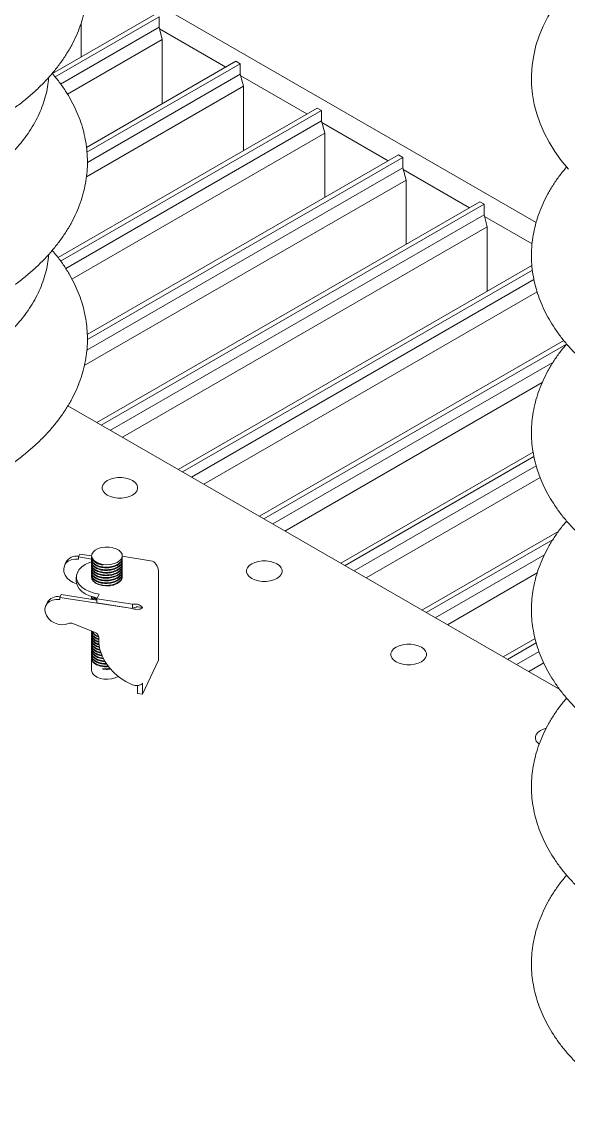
# Model space of a CAD drawing. Header units: millimetres. Extents: x 30710 to 48779, y -19256 to -8564.
# Drawn here: x 39589.9 to 39804, y -14835.3 to -14410.1 of the extents above; entities that cross this region are included whole.
import ezdxf

# ---------------------------------------------------------------- set-up
doc = ezdxf.new("R2010")
doc.units = ezdxf.units.MM
doc.header["$LTSCALE"] = 10
doc.layers.add('粗实线', color=4, linetype='Continuous', lineweight=18)

msp = doc.modelspace()

# ---------------------------------------------------------------- linework, layer by layer
at = {"layer": '粗实线'}
for p, q in [((39791.374, -14488.875), (39614.787, -14386.933)), ((39642.011, -14407.268), (39601.898, -14430.425)), ((39643.708, -14408.248), (39603.002, -14431.747)), ((39643.708, -14412.33), (39643.708, -14408.248)), ((39643.708, -14412.33), (39605.155, -14434.586)), ((39613.161, -14423.923), (39613.161, -14410.71)), ((39644.981, -14417.103), (39643.708, -14412.33)), ((39643.877, -14412.964), (39669.83, -14427.947)), ((39644.981, -14417.103), (39607.808, -14438.563)), ((39644.981, -14442.292), (39644.981, -14417.103)), ((39673.831, -14425.637), (39615.272, -14459.443)), ((39675.528, -14426.617), (39615.468, -14461.289)), ((39675.528, -14426.617), (39673.831, -14425.637)), ((39675.528, -14430.699), (39675.528, -14426.617)), ((39675.528, -14430.699), (39615.625, -14465.281)), ((39676.801, -14435.472), (39675.528, -14430.699)), ((39675.697, -14431.334), (39701.65, -14446.316)), ((39676.801, -14435.472), (39615.231, -14471.016)), ((39676.801, -14460.661), (39676.801, -14435.472)), ((39705.651, -14444.006), (39604.142, -14502.606)), ((39707.348, -14444.986), (39605.149, -14503.984)), ((39707.348, -14444.986), (39705.651, -14444.006)), ((39707.348, -14449.069), (39707.348, -14444.986)), ((39707.348, -14449.069), (39607.143, -14506.916)), ((39708.621, -14453.842), (39707.348, -14449.069)), ((39707.517, -14449.703), (39733.47, -14464.685)), ((39708.621, -14453.842), (39609.551, -14511.033)), ((39708.621, -14479.03), (39708.621, -14453.842)), ((39737.471, -14462.375), (39615.578, -14532.742)), ((39739.168, -14463.355), (39615.624, -14534.675)), ((39739.168, -14463.355), (39737.471, -14462.375)), ((39739.168, -14467.438), (39739.168, -14463.355)), ((39739.168, -14467.438), (39615.429, -14538.871)), ((39740.44, -14472.211), (39739.168, -14467.438)), ((39739.337, -14468.072), (39765.29, -14483.054)), ((39740.44, -14472.211), (39614.423, -14544.959)), ((39740.44, -14497.399), (39740.44, -14472.211)), ((39769.29, -14480.745), (39619.392, -14567.279)), ((39770.987, -14481.724), (39769.29, -14480.745)), ((39770.987, -14481.724), (39621.089, -14568.259)), ((39770.987, -14485.807), (39770.987, -14481.724)), ((39770.987, -14485.807), (39624.625, -14570.3)), ((39772.26, -14490.58), (39770.987, -14485.807)), ((39771.157, -14486.441), (39789.818, -14497.214)), ((39772.26, -14490.58), (39629.395, -14573.054)), ((39772.26, -14515.769), (39772.26, -14490.58)), ((39789.772, -14505.659), (39651.212, -14585.648)), ((39789.95, -14507.516), (39652.909, -14586.628)), ((39790.563, -14511.245), (39656.445, -14588.669)), ((39791.789, -14516.045), (39661.215, -14591.423)), ((39802.287, -14535.173), (39683.032, -14604.018)), ((39803.264, -14536.568), (39684.729, -14604.997)), ((39798.007, -14543.686), (39688.265, -14607.039)), ((39793.775, -14551.637), (39693.035, -14609.792)), ((39800.688, -14671.939), (39607.984, -14560.694)), ((39790.244, -14578.864), (39714.851, -14622.387)), ((39790.561, -14580.64), (39716.548, -14623.366)), ((39791.438, -14584.216), (39720.085, -14625.408)), ((39792.967, -14588.841), (39724.855, -14628.162)), ((39800.25, -14609.826), (39746.671, -14640.756)), ((39798.018, -14613.073), (39748.368, -14641.736)), ((39612.126, -14619.966), (39612.643, -14618.851)), ((39612.126, -14619.966), (39612.126, -14620.864)), ((39617.393, -14620.781), (39612.126, -14619.966)), ((39617.293, -14619.57), (39612.643, -14618.851)), ((39617.293, -14619.529), (39617.293, -14619.741)), ((39617.293, -14619.994), (39617.293, -14620.762)), ((39617.293, -14621.014), (39617.293, -14621.783)), ((39629.293, -14620.252), (39629.293, -14619.529)), ((39641.162, -14621.548), (39629.293, -14619.712)), ((39629.293, -14621.272), (39629.293, -14620.504)), ((39794.68, -14619.083), (39751.904, -14643.777)), ((39607.201, -14622.122), (39606.683, -14623.237)), ((39617.293, -14622.035), (39617.293, -14622.804)), ((39617.293, -14623.056), (39617.293, -14623.824)), ((39617.293, -14624.076), (39617.293, -14624.845)), ((39617.293, -14625.097), (39617.293, -14625.866)), ((39621.74, -14622.875), (39621.74, -14623.127)), ((39629.293, -14622.293), (39629.293, -14621.525)), ((39629.293, -14623.314), (39629.293, -14622.545)), ((39629.293, -14624.335), (39629.293, -14623.566)), ((39629.293, -14625.355), (39629.293, -14624.587)), ((39611.293, -14627.868), (39611.293, -14629.501)), ((39617.293, -14626.118), (39617.293, -14626.886)), ((39617.293, -14627.138), (39617.293, -14627.868)), ((39629.293, -14626.376), (39629.293, -14625.607)), ((39629.293, -14627.397), (39629.293, -14626.628)), ((39629.293, -14627.868), (39629.293, -14627.649)), ((39643.425, -14626.423), (39643.513, -14625.794)), ((39643.534, -14655.596), (39643.534, -14625.795)), ((39791.845, -14626.227), (39756.675, -14646.531)), ((39599.85, -14637.959), (39599.333, -14639.074)), ((39605.293, -14634.687), (39604.775, -14635.802)), ((39604.775, -14635.802), (39604.775, -14636.701)), ((39633.294, -14640.214), (39604.775, -14635.802)), ((39619.359, -14636.863), (39605.293, -14634.687)), ((39617.293, -14635.5), (39617.293, -14636.072)), ((39617.293, -14636.324), (39617.293, -14636.543)), ((39617.368, -14636.555), (39617.395, -14636.328)), ((39619.277, -14636.406), (39618.257, -14635.777)), ((39619.359, -14636.344), (39620.187, -14634.559)), ((39619.359, -14636.344), (39619.359, -14637.977)), ((39633.294, -14638.499), (39619.359, -14636.344)), ((39633.294, -14640.132), (39619.359, -14637.977)), ((39633.294, -14638.499), (39633.294, -14640.132)), ((39634.993, -14639.563), (39635.55, -14639.548)), ((39637.213, -14639.806), (39635.55, -14639.548)), ((39609.933, -14646.066), (39618.696, -14649.571)), ((39617.293, -14649.01), (39617.293, -14649.341)), ((39617.293, -14649.593), (39617.293, -14650.362)), ((39617.293, -14650.614), (39617.293, -14651.382)), ((39619.205, -14649.882), (39618.471, -14649.43)), ((39617.293, -14651.634), (39617.293, -14652.403)), ((39617.293, -14652.655), (39617.293, -14653.424)), ((39617.293, -14653.676), (39617.293, -14654.444)), ((39617.293, -14654.697), (39617.293, -14655.465)), ((39790.989, -14651.91), (39778.491, -14659.125)), ((39791.435, -14653.612), (39780.188, -14660.105)), ((39617.293, -14655.717), (39617.293, -14656.486)), ((39617.293, -14656.738), (39617.293, -14657.506)), ((39617.293, -14657.759), (39617.293, -14658.527)), ((39617.293, -14658.779), (39617.293, -14659.548)), ((39643.506, -14655.509), (39643.425, -14656.071)), ((39643.425, -14660.381), (39643.425, -14656.071)), ((39792.551, -14657.05), (39783.724, -14662.146)), ((39617.293, -14659.8), (39617.293, -14664.439)), ((39643.425, -14660.381), (39637.213, -14673.764)), ((39794.381, -14661.502), (39788.494, -14664.9)), ((39621.74, -14663.954), (39621.74, -14663.702)), ((39621.79, -14663.757), (39621.74, -14663.954)), ((39621.79, -14663.685), (39621.79, -14663.757)), ((39635.282, -14673.465), (39635.282, -14670.327)), ((39637.213, -14673.764), (39637.213, -14669.453)), ((39637.213, -14673.764), (39635.282, -14673.465))]:
    msp.add_line(p, q, dxfattribs=at)
for points in [[(39806.558, -14394.098), (39803.472, -14397.496), (39800.677, -14400.994), (39798.183, -14404.579), (39795.999, -14408.239), (39794.13, -14411.961), (39792.58, -14415.733), (39791.351, -14419.54), (39790.445, -14423.372), (39789.859, -14427.217), (39789.593, -14431.066), (39789.644, -14434.909), (39790.01, -14438.739), (39790.689, -14442.546), (39791.679, -14446.324), (39792.98, -14450.064), (39794.589, -14453.761), (39796.506, -14457.406), (39798.727, -14460.989), (39801.249, -14464.502), (39804.067, -14467.934)], [(39633.314, -14590.011), (39634.291, -14590.719), (39634.971, -14591.534), (39635.32, -14592.416), (39635.32, -14593.321), (39634.971, -14594.203), (39634.291, -14595.019), (39633.314, -14595.726), (39632.088, -14596.29), (39630.676, -14596.683), (39629.148, -14596.884), (39627.58, -14596.884), (39626.052, -14596.683), (39624.64, -14596.29), (39623.414, -14595.726), (39622.437, -14595.019), (39621.757, -14594.203), (39621.408, -14593.321), (39621.408, -14592.416), (39621.757, -14591.534), (39622.437, -14590.719), (39623.414, -14590.011), (39624.64, -14589.447), (39626.052, -14589.055), (39627.58, -14588.853), (39629.148, -14588.853), (39630.676, -14589.055), (39632.088, -14589.447), (39633.314, -14590.011)], [(39621.74, -14622.875), (39623.23, -14622.992), (39624.724, -14622.893), (39626.128, -14622.581), (39627.354, -14622.079), (39628.325, -14621.415), (39628.98, -14620.634), (39629.277, -14619.783), (39629.198, -14618.916), (39628.748, -14618.087), (39627.956, -14617.349), (39626.87, -14616.748), (39625.56, -14616.322), (39624.107, -14616.097), (39622.603, -14616.088), (39621.143, -14616.295), (39619.817, -14616.706), (39618.71, -14617.293), (39617.891, -14618.021), (39617.411, -14618.844), (39617.301, -14619.71), (39617.568, -14620.565), (39618.194, -14621.354), (39619.14, -14622.029), (39620.348, -14622.547), (39621.74, -14622.875)], [(39612.126, -14620.864), (39610.68, -14620.796), (39609.325, -14621.041), (39608.148, -14621.585), (39607.222, -14622.394), (39606.606, -14623.415), (39606.34, -14624.585), (39606.439, -14625.83), (39606.898, -14627.07), (39607.688, -14628.228), (39608.758, -14629.23), (39610.042, -14630.013), (39611.423, -14630.518)], [(39620.187, -14634.559), (39618.222, -14634.146), (39616.41, -14633.542), (39614.808, -14632.766), (39613.463, -14631.841), (39612.417, -14630.795), (39611.702, -14629.661), (39611.339, -14628.472), (39611.339, -14627.264), (39611.702, -14626.075), (39612.417, -14624.94), (39613.463, -14623.894), (39614.808, -14622.969), (39616.41, -14622.193), (39617.385, -14621.838)], [(39689.882, -14622.668), (39690.86, -14623.375), (39691.54, -14624.19), (39691.889, -14625.073), (39691.889, -14625.978), (39691.54, -14626.86), (39690.86, -14627.675), (39689.882, -14628.383), (39688.657, -14628.947), (39687.245, -14629.339), (39685.716, -14629.541), (39684.149, -14629.541), (39682.621, -14629.339), (39681.208, -14628.947), (39679.983, -14628.383), (39679.006, -14627.675), (39678.325, -14626.86), (39677.977, -14625.978), (39677.977, -14625.073), (39678.325, -14624.19), (39679.006, -14623.375), (39679.983, -14622.668), (39681.208, -14622.104), (39682.621, -14621.711), (39684.149, -14621.51), (39685.716, -14621.51), (39687.245, -14621.711), (39688.657, -14622.104), (39689.882, -14622.668)], [(39619.486, -14636.07), (39618.222, -14635.779), (39616.41, -14635.175), (39614.808, -14634.399), (39613.463, -14633.474), (39612.417, -14632.429), (39611.702, -14631.294), (39611.339, -14630.105), (39611.293, -14629.501)], [(39617.293, -14627.868), (39617.466, -14628.694), (39618.005, -14629.505), (39618.876, -14630.212), (39620.025, -14630.773), (39621.379, -14631.151), (39622.854, -14631.322), (39624.356, -14631.277), (39624.608, -14631.247)], [(39629.176, -14628.549), (39629.238, -14628.338), (39629.293, -14627.868)], [(39604.775, -14636.701), (39603.329, -14636.632), (39601.975, -14636.877), (39600.797, -14637.422), (39599.871, -14638.23), (39599.256, -14639.252), (39598.989, -14640.422), (39599.089, -14641.666), (39599.548, -14642.907), (39600.337, -14644.065), (39601.408, -14645.066), (39602.691, -14645.849), (39604.106, -14646.363), (39605.564, -14646.575), (39606.971, -14646.473), (39608.24, -14646.063)], [(39620.085, -14651.463), (39620.104, -14653.855), (39620.535, -14656.283), (39621.369, -14658.695), (39622.588, -14661.039), (39624.166, -14663.265), (39626.069, -14665.326), (39628.257, -14667.177), (39630.683, -14668.779), (39633.294, -14670.097)], [(39746.451, -14655.324), (39747.428, -14656.032), (39748.108, -14656.847), (39748.457, -14657.729), (39748.457, -14658.634), (39748.108, -14659.516), (39747.428, -14660.331), (39746.451, -14661.039), (39745.225, -14661.603), (39743.813, -14661.996), (39742.285, -14662.197), (39740.717, -14662.197), (39739.189, -14661.996), (39737.777, -14661.603), (39736.551, -14661.039), (39735.574, -14660.331), (39734.894, -14659.516), (39734.545, -14658.634), (39734.545, -14657.729), (39734.894, -14656.847), (39735.574, -14656.032), (39736.551, -14655.324), (39737.777, -14654.76), (39739.189, -14654.367), (39740.717, -14654.166), (39742.285, -14654.166), (39743.813, -14654.367), (39745.225, -14654.76), (39746.451, -14655.324)], [(39617.293, -14664.439), (39617.333, -14664.837), (39617.692, -14665.68), (39618.402, -14666.445), (39619.42, -14667.084), (39620.682, -14667.557), (39622.107, -14667.834), (39623.607, -14667.898), (39625.087, -14667.744), (39626.455, -14667.382), (39627.624, -14666.836), (39627.729, -14666.771)], [(39792.544, -14693.319), (39792.143, -14692.988), (39791.462, -14692.172), (39791.114, -14691.29), (39791.114, -14690.385), (39791.462, -14689.503), (39792.143, -14688.688), (39793.12, -14687.98), (39794.345, -14687.416), (39795.278, -14687.132)]]:
    msp.add_lwpolyline(points, dxfattribs=at)
for centre, radius, start, end in [((39611.423, -14624.449), 4.821, 80.1327, 151.1404), ((39604.073, -14640.285), 4.821, 80.1327, 151.1404), ((39609.084, -14648.033), 2.143, 66.63934, 113.18166), ((39618.061, -14651.493), 2.024, 0.85276, 71.72415)]:
    msp.add_arc(centre, radius, start, end, dxfattribs=at)
for points, knots in [([(39577.432, -14450.194), (39578.233, -14449.723), (39580.548, -14448.365), (39584.206, -14446.007), (39588.319, -14443.08), (39592.183, -14440.018), (39595.788, -14436.831), (39599.12, -14433.527), (39602.171, -14430.115), (39604.928, -14426.606), (39607.382, -14423.011), (39609.527, -14419.342), (39611.357, -14415.611), (39612.867, -14411.833), (39614.055, -14408.018), (39614.921, -14404.181), (39615.466, -14400.33), (39615.692, -14396.477), (39615.6, -14392.63), (39615.193, -14388.798), (39614.472, -14384.989), (39613.439, -14381.212), (39612.097, -14377.473), (39610.446, -14373.78), (39608.49, -14370.14), (39606.219, -14366.567), (39604.017, -14363.504), (39602.461, -14361.678), (39601.865, -14360.98)], [0, 0, 0, 0, 2.3404806, 6.7620967, 11.185764, 15.6078559, 20.0256525, 24.4357274, 28.8339925, 33.215869, 37.5766143, 41.9118049, 46.217926, 50.4929685, 54.7369109, 58.9519757, 63.1426025, 67.3151489, 71.4773734, 75.6369502, 79.8004788, 83.9761581, 88.1710888, 92.390744, 96.6386159, 100.9160818, 105.2225114, 107.889871, 107.889871, 107.889871, 107.889871]), ([(39567.343, -14475.996), (39568.088, -14475.558), (39570.242, -14474.293), (39573.634, -14472.092), (39577.432, -14469.355), (39580.978, -14466.489), (39584.262, -14463.506), (39587.272, -14460.412), (39589.998, -14457.218), (39592.43, -14453.934), (39594.558, -14450.572), (39596.376, -14447.144), (39597.877, -14443.665), (39599.065, -14440.145), (39599.91, -14436.598), (39600.381, -14433.856), (39600.465, -14432.297), (39600.484, -14431.931)], [0, 0, 0, 0, 2.2202207, 6.4222145, 10.6259646, 14.828522, 19.027634, 23.2204114, 27.4033591, 31.5725352, 35.7238732, 39.8536728, 43.9592094, 48.0393464, 52.095003, 56.1293431, 57.3676995, 57.3676995, 57.3676995, 57.3676995]), ([(39577.432, -14519.6), (39578.233, -14519.129), (39580.548, -14517.771), (39584.206, -14515.413), (39588.319, -14512.486), (39592.183, -14509.424), (39595.788, -14506.237), (39599.12, -14502.933), (39602.171, -14499.521), (39604.928, -14496.012), (39607.382, -14492.417), (39609.527, -14488.748), (39611.357, -14485.017), (39612.867, -14481.239), (39614.055, -14477.424), (39614.921, -14473.587), (39615.466, -14469.736), (39615.692, -14465.883), (39615.6, -14462.036), (39615.193, -14458.204), (39614.472, -14454.395), (39613.439, -14450.618), (39612.097, -14446.879), (39610.445, -14443.186), (39608.49, -14439.546), (39606.219, -14435.973), (39604.028, -14432.923), (39602.482, -14431.11), (39601.898, -14430.425)], [0, 0, 0, 0, 2.3404502, 6.7620088, 11.1856184, 15.6076529, 20.0253919, 24.4354095, 28.8336174, 33.2154369, 37.5761254, 41.9112596, 46.2173246, 50.4923115, 54.7361988, 58.9512087, 63.141781, 67.3142731, 71.4764434, 75.6359661, 79.7994405, 83.9750655, 88.1699416, 92.389542, 96.6373585, 100.9147688, 105.2211424, 107.8389972, 107.8389972, 107.8389972, 107.8389972]), ([(39803.348, -14467.058), (39802.438, -14468.165), (39800.582, -14470.425), (39798.142, -14473.963), (39795.952, -14477.622), (39794.083, -14481.346), (39792.531, -14485.119), (39791.301, -14488.929), (39790.394, -14492.764), (39789.807, -14496.614), (39789.54, -14500.467), (39789.591, -14504.316), (39789.958, -14508.15), (39790.638, -14511.962), (39791.63, -14515.744), (39792.932, -14519.488), (39794.544, -14523.188), (39796.462, -14526.835), (39798.685, -14530.419), (39801.208, -14533.933), (39804.027, -14537.365), (39807.135, -14540.705), (39810.523, -14543.943), (39814.182, -14547.07), (39818.101, -14550.076), (39822.267, -14552.953), (39826.668, -14555.695), (39831.292, -14558.293), (39836.125, -14560.743), (39841.154, -14563.038), (39846.365, -14565.174), (39851.745, -14567.147), (39857.28, -14568.953), (39862.955, -14570.588), (39868.758, -14572.049), (39874.673, -14573.333), (39880.686, -14574.439), (39886.781, -14575.362), (39892.945, -14576.103), (39899.162, -14576.659), (39905.417, -14577.03), (39911.695, -14577.214), (39917.98, -14577.211), (39924.256, -14577.021), (39930.51, -14576.645), (39936.725, -14576.084), (39942.886, -14575.338), (39948.978, -14574.408), (39954.987, -14573.298), (39960.897, -14572.009), (39966.695, -14570.543), (39972.365, -14568.903), (39977.895, -14567.093), (39983.271, -14565.115), (39988.479, -14562.974), (39993.502, -14560.671), (39997.909, -14558.442), (40000.572, -14556.939), (40001.696, -14556.304)], [0, 0, 0, 0, 4.9995455, 10.2066727, 15.3839437, 20.5269825, 25.6331227, 30.7020079, 35.735938, 40.7398824, 45.7211612, 50.6888576, 55.6525035, 60.6195435, 65.5998757, 70.6021819, 75.6332731, 80.6976369, 85.7972423, 90.93163, 96.09827, 101.2931155, 106.5112434, 111.7474643, 116.9968142, 122.2548829, 127.5179845, 132.783198, 138.047745, 143.3102366, 148.5697746, 153.8258409, 159.0782071, 164.3268606, 169.5719458, 174.813719, 180.0525148, 185.2887216, 190.5227639, 195.75509, 200.9861636, 206.2164586, 211.4464549, 216.6766343, 221.9073244, 227.1390136, 232.3721903, 237.6073411, 242.8449463, 248.0854754, 253.3293775, 258.5770696, 263.828918, 269.0852132, 274.3461348, 279.6117051, 284.8817274, 288.7296523, 288.7296523, 288.7296523, 288.7296523]), ([(39567.343, -14545.402), (39568.088, -14544.964), (39570.242, -14543.699), (39573.634, -14541.498), (39577.432, -14538.761), (39580.978, -14535.895), (39584.262, -14532.912), (39587.272, -14529.818), (39589.998, -14526.624), (39592.43, -14523.34), (39594.558, -14519.978), (39596.376, -14516.55), (39597.877, -14513.07), (39599.065, -14509.551), (39599.91, -14506.004), (39600.381, -14503.262), (39600.465, -14501.703), (39600.484, -14501.337)], [0, 0, 0, 0, 2.2202207, 6.4222145, 10.6259646, 14.828522, 19.027634, 23.2204114, 27.4033591, 31.5725352, 35.7238732, 39.8536728, 43.9592094, 48.0393464, 52.095003, 56.1293431, 57.3676995, 57.3676995, 57.3676995, 57.3676995]), ([(39577.432, -14589.006), (39578.233, -14588.535), (39580.548, -14587.177), (39584.206, -14584.819), (39588.319, -14581.892), (39592.183, -14578.83), (39595.788, -14575.643), (39599.12, -14572.339), (39602.171, -14568.927), (39604.928, -14565.418), (39607.382, -14561.823), (39609.527, -14558.154), (39611.357, -14554.423), (39612.867, -14550.645), (39614.055, -14546.83), (39614.921, -14542.993), (39615.466, -14539.142), (39615.692, -14535.289), (39615.6, -14531.442), (39615.193, -14527.61), (39614.472, -14523.801), (39613.439, -14520.024), (39612.097, -14516.285), (39610.446, -14512.592), (39608.49, -14508.952), (39606.219, -14505.379), (39604.017, -14502.316), (39602.461, -14500.49), (39601.865, -14499.792)], [0, 0, 0, 0, 2.3404806, 6.7620967, 11.185764, 15.6078559, 20.0256525, 24.4357274, 28.8339925, 33.215869, 37.5766143, 41.9118049, 46.217926, 50.4929685, 54.7369109, 58.9519757, 63.1426025, 67.3151489, 71.4773734, 75.6369502, 79.8004788, 83.9761581, 88.1710888, 92.390744, 96.6386159, 100.9160818, 105.2225114, 107.889871, 107.889871, 107.889871, 107.889871]), ([(39803.348, -14536.464), (39802.438, -14537.571), (39800.582, -14539.831), (39798.142, -14543.369), (39795.952, -14547.028), (39794.083, -14550.752), (39792.531, -14554.525), (39791.301, -14558.335), (39790.394, -14562.17), (39789.807, -14566.02), (39789.54, -14569.873), (39789.591, -14573.722), (39789.958, -14577.556), (39790.638, -14581.368), (39791.63, -14585.15), (39792.932, -14588.894), (39794.544, -14592.594), (39796.462, -14596.241), (39798.685, -14599.825), (39801.208, -14603.339), (39804.027, -14606.77), (39807.135, -14610.111), (39810.523, -14613.349), (39814.182, -14616.476), (39818.101, -14619.482), (39822.267, -14622.359), (39826.668, -14625.101), (39831.292, -14627.699), (39836.125, -14630.149), (39841.154, -14632.444), (39846.365, -14634.58), (39851.745, -14636.553), (39857.28, -14638.359), (39862.955, -14639.994), (39868.758, -14641.455), (39874.673, -14642.739), (39880.686, -14643.845), (39886.781, -14644.768), (39892.945, -14645.509), (39899.162, -14646.065), (39905.417, -14646.436), (39911.695, -14646.62), (39917.98, -14646.617), (39924.256, -14646.427), (39930.51, -14646.051), (39936.725, -14645.49), (39942.886, -14644.744), (39948.978, -14643.814), (39954.987, -14642.704), (39960.897, -14641.415), (39966.695, -14639.949), (39972.365, -14638.309), (39977.895, -14636.499), (39983.271, -14634.521), (39988.479, -14632.38), (39993.502, -14630.077), (39997.909, -14627.848), (40000.572, -14626.345), (40001.696, -14625.71)], [0, 0, 0, 0, 4.9995455, 10.2066727, 15.3839437, 20.5269825, 25.6331227, 30.7020079, 35.735938, 40.7398824, 45.7211612, 50.6888576, 55.6525035, 60.6195435, 65.5998757, 70.6021819, 75.6332731, 80.6976369, 85.7972423, 90.93163, 96.09827, 101.2931155, 106.5112434, 111.7474643, 116.9968142, 122.2548829, 127.5179845, 132.783198, 138.047745, 143.3102366, 148.5697746, 153.8258409, 159.0782071, 164.3268606, 169.5719458, 174.813719, 180.0525148, 185.2887216, 190.5227639, 195.75509, 200.9861636, 206.2164586, 211.4464549, 216.6766343, 221.9073244, 227.1390136, 232.3721903, 237.6073411, 242.8449463, 248.0854754, 253.3293775, 258.5770696, 263.828918, 269.0852132, 274.3461348, 279.6117051, 284.8817274, 288.7296523, 288.7296523, 288.7296523, 288.7296523]), ([(39803.348, -14605.87), (39802.438, -14606.977), (39800.582, -14609.237), (39798.142, -14612.775), (39795.952, -14616.434), (39794.083, -14620.158), (39792.531, -14623.931), (39791.301, -14627.741), (39790.394, -14631.576), (39789.807, -14635.426), (39789.54, -14639.279), (39789.591, -14643.128), (39789.958, -14646.962), (39790.638, -14650.774), (39791.63, -14654.556), (39792.932, -14658.3), (39794.544, -14662), (39796.462, -14665.647), (39798.685, -14669.231), (39801.208, -14672.745), (39804.027, -14676.176), (39807.135, -14679.517), (39810.523, -14682.755), (39814.182, -14685.882), (39818.101, -14688.888), (39822.267, -14691.765), (39826.668, -14694.507), (39831.292, -14697.105), (39836.125, -14699.555), (39841.154, -14701.85), (39846.365, -14703.986), (39851.745, -14705.959), (39857.28, -14707.765), (39862.955, -14709.4), (39868.758, -14710.861), (39874.673, -14712.145), (39880.686, -14713.251), (39886.781, -14714.174), (39892.945, -14714.915), (39899.162, -14715.471), (39905.417, -14715.842), (39911.695, -14716.026), (39917.98, -14716.023), (39924.256, -14715.833), (39930.51, -14715.457), (39936.725, -14714.896), (39942.886, -14714.15), (39948.978, -14713.22), (39954.987, -14712.11), (39960.897, -14710.821), (39966.695, -14709.355), (39972.365, -14707.715), (39977.895, -14705.905), (39983.271, -14703.927), (39988.479, -14701.786), (39993.502, -14699.483), (39997.909, -14697.254), (40000.572, -14695.751), (40001.696, -14695.116)], [0, 0, 0, 0, 4.9995455, 10.2066727, 15.3839437, 20.5269825, 25.6331227, 30.7020079, 35.735938, 40.7398824, 45.7211612, 50.6888576, 55.6525035, 60.6195435, 65.5998757, 70.6021819, 75.6332731, 80.6976369, 85.7972423, 90.93163, 96.09827, 101.2931155, 106.5112434, 111.7474643, 116.9968142, 122.2548829, 127.5179845, 132.783198, 138.047745, 143.3102366, 148.5697746, 153.8258409, 159.0782071, 164.3268606, 169.5719458, 174.813719, 180.0525148, 185.2887216, 190.5227639, 195.75509, 200.9861636, 206.2164586, 211.4464549, 216.6766343, 221.9073244, 227.1390136, 232.3721903, 237.6073411, 242.8449463, 248.0854754, 253.3293775, 258.5770696, 263.828918, 269.0852132, 274.3461348, 279.6117051, 284.8817274, 288.7296523, 288.7296523, 288.7296523, 288.7296523]), ([(39621.74, -14622.875), (39621.002, -14622.728), (39619.525, -14622.435), (39618.004, -14621.428), (39617.254, -14620.46), (39617.367, -14619.888), (39617.395, -14619.745)], [0, 0, 0, 0, 1.7635182, 3.5270365, 5.2905547, 5.8767082, 5.8767082, 5.8767082, 5.8767082]), ([(39621.74, -14623.127), (39621.002, -14622.98), (39619.525, -14622.687), (39618.004, -14621.68), (39617.254, -14620.712), (39617.367, -14620.14), (39617.395, -14619.997)], [0, 0, 0, 0, 1.7635182, 3.5270365, 5.2905547, 5.8767082, 5.8767082, 5.8767082, 5.8767082]), ([(39629.191, -14620.248), (39629.192, -14620.566), (39629.193, -14621.36), (39628.155, -14622.521), (39626.377, -14623.5), (39624.094, -14624.009), (39621.703, -14623.982), (39619.535, -14623.433), (39618.002, -14622.455), (39617.254, -14621.481), (39617.367, -14620.909), (39617.395, -14620.766)], [0, 0, 0, 0, 1.2613803, 3.1507413, 5.0401024, 6.9294634, 8.8188245, 10.7081855, 12.5975466, 14.4869076, 15.1148883, 15.1148883, 15.1148883, 15.1148883]), ([(39629.191, -14620.5), (39629.192, -14620.818), (39629.193, -14621.612), (39628.155, -14622.773), (39626.377, -14623.752), (39624.094, -14624.261), (39621.703, -14624.234), (39619.535, -14623.685), (39618.002, -14622.707), (39617.254, -14621.733), (39617.367, -14621.161), (39617.395, -14621.018)], [0, 0, 0, 0, 1.2613803, 3.1507413, 5.0401024, 6.9294634, 8.8188245, 10.7081855, 12.5975466, 14.4869076, 15.1148883, 15.1148883, 15.1148883, 15.1148883]), ([(39629.191, -14621.269), (39629.192, -14621.587), (39629.193, -14622.381), (39628.155, -14623.542), (39626.377, -14624.521), (39624.094, -14625.03), (39621.703, -14625.003), (39619.535, -14624.453), (39618.002, -14623.476), (39617.254, -14622.501), (39617.367, -14621.929), (39617.395, -14621.787)], [0, 0, 0, 0, 1.2613803, 3.1507413, 5.0401024, 6.9294634, 8.8188245, 10.7081855, 12.5975466, 14.4869076, 15.1148883, 15.1148883, 15.1148883, 15.1148883]), ([(39629.191, -14621.521), (39629.192, -14621.839), (39629.193, -14622.633), (39628.155, -14623.794), (39626.377, -14624.773), (39624.094, -14625.282), (39621.703, -14625.255), (39619.535, -14624.705), (39618.002, -14623.728), (39617.254, -14622.753), (39617.367, -14622.181), (39617.395, -14622.039)], [0, 0, 0, 0, 1.2613803, 3.1507413, 5.0401024, 6.9294634, 8.8188245, 10.7081855, 12.5975466, 14.4869076, 15.1148883, 15.1148883, 15.1148883, 15.1148883]), ([(39629.191, -14622.289), (39629.192, -14622.607), (39629.193, -14623.401), (39628.155, -14624.563), (39626.377, -14625.541), (39624.094, -14626.051), (39621.703, -14626.024), (39619.535, -14625.474), (39618.002, -14624.496), (39617.254, -14623.522), (39617.367, -14622.95), (39617.395, -14622.807)], [0, 0, 0, 0, 1.2613803, 3.1507413, 5.0401024, 6.9294634, 8.8188245, 10.7081855, 12.5975466, 14.4869076, 15.1148883, 15.1148883, 15.1148883, 15.1148883]), ([(39629.191, -14622.541), (39629.192, -14622.859), (39629.193, -14623.654), (39628.155, -14624.815), (39626.377, -14625.793), (39624.094, -14626.303), (39621.703, -14626.276), (39619.535, -14625.726), (39618.002, -14624.748), (39617.254, -14623.774), (39617.367, -14623.202), (39617.395, -14623.059)], [0, 0, 0, 0, 1.2613803, 3.1507413, 5.0401024, 6.9294634, 8.8188245, 10.7081855, 12.5975466, 14.4869076, 15.1148883, 15.1148883, 15.1148883, 15.1148883]), ([(39629.191, -14623.31), (39629.192, -14623.628), (39629.193, -14624.422), (39628.155, -14625.583), (39626.377, -14626.562), (39624.094, -14627.071), (39621.703, -14627.044), (39619.535, -14626.495), (39618.002, -14625.517), (39617.254, -14624.543), (39617.367, -14623.971), (39617.395, -14623.828)], [0, 0, 0, 0, 1.2613803, 3.1507413, 5.0401024, 6.9294634, 8.8188245, 10.7081855, 12.5975466, 14.4869076, 15.1148883, 15.1148883, 15.1148883, 15.1148883]), ([(39629.191, -14623.562), (39629.192, -14623.88), (39629.193, -14624.674), (39628.155, -14625.835), (39626.377, -14626.814), (39624.094, -14627.323), (39621.703, -14627.297), (39619.535, -14626.747), (39618.002, -14625.769), (39617.254, -14624.795), (39617.367, -14624.223), (39617.395, -14624.08)], [0, 0, 0, 0, 1.2613803, 3.1507413, 5.0401024, 6.9294634, 8.8188245, 10.7081855, 12.5975466, 14.4869076, 15.1148883, 15.1148883, 15.1148883, 15.1148883]), ([(39629.191, -14624.331), (39629.192, -14624.649), (39629.193, -14625.443), (39628.155, -14626.604), (39626.377, -14627.583), (39624.094, -14628.092), (39621.703, -14628.065), (39619.535, -14627.515), (39618.002, -14626.538), (39617.254, -14625.563), (39617.367, -14624.991), (39617.395, -14624.849)], [0, 0, 0, 0, 1.2613803, 3.1507413, 5.0401024, 6.9294634, 8.8188245, 10.7081855, 12.5975466, 14.4869076, 15.1148883, 15.1148883, 15.1148883, 15.1148883]), ([(39629.191, -14624.583), (39629.192, -14624.901), (39629.193, -14625.695), (39628.155, -14626.856), (39626.377, -14627.835), (39624.094, -14628.344), (39621.703, -14628.317), (39619.535, -14627.767), (39618.002, -14626.79), (39617.254, -14625.815), (39617.367, -14625.243), (39617.395, -14625.101)], [0, 0, 0, 0, 1.2613803, 3.1507413, 5.0401024, 6.9294634, 8.8188245, 10.7081855, 12.5975466, 14.4869076, 15.1148883, 15.1148883, 15.1148883, 15.1148883]), ([(39629.191, -14625.351), (39629.192, -14625.669), (39629.193, -14626.464), (39628.155, -14627.625), (39626.377, -14628.603), (39624.094, -14629.113), (39621.703, -14629.086), (39619.535, -14628.536), (39618.002, -14627.558), (39617.254, -14626.584), (39617.367, -14626.012), (39617.395, -14625.869)], [0, 0, 0, 0, 1.2613803, 3.1507413, 5.0401024, 6.9294634, 8.8188245, 10.7081855, 12.5975466, 14.4869076, 15.1148883, 15.1148883, 15.1148883, 15.1148883]), ([(39621.79, -14622.93), (39621.097, -14622.785), (39619.712, -14622.495), (39618.503, -14621.885), (39618.259, -14621.49), (39618.257, -14621.487)], [0, 0, 0, 0, 1.934701, 3.8694021, 3.8824544, 3.8824544, 3.8824544, 3.8824544]), ([(39627.92, -14622.539), (39627.914, -14622.547), (39627.576, -14622.967), (39626.214, -14623.545), (39624.091, -14624.063), (39621.729, -14624.038), (39619.729, -14623.49), (39618.503, -14622.905), (39618.259, -14622.511), (39618.257, -14622.508)], [0, 0, 0, 0, 0.0378026, 2.0948407, 4.1518787, 6.2089168, 8.2659549, 10.322993, 10.3368706, 10.3368706, 10.3368706, 10.3368706]), ([(39627.92, -14623.56), (39627.914, -14623.567), (39627.576, -14623.988), (39626.214, -14624.566), (39624.091, -14625.084), (39621.729, -14625.058), (39619.729, -14624.511), (39618.503, -14623.926), (39618.259, -14623.531), (39618.257, -14623.529)], [0, 0, 0, 0, 0.0378026, 2.0948407, 4.1518787, 6.2089168, 8.2659549, 10.322993, 10.3368706, 10.3368706, 10.3368706, 10.3368706]), ([(39627.92, -14624.58), (39627.914, -14624.588), (39627.576, -14625.009), (39626.214, -14625.586), (39624.091, -14626.105), (39621.729, -14626.079), (39619.729, -14625.532), (39618.503, -14624.947), (39618.259, -14624.552), (39618.257, -14624.549)], [0, 0, 0, 0, 0.0378026, 2.0948407, 4.1518787, 6.2089168, 8.2659549, 10.322993, 10.3368706, 10.3368706, 10.3368706, 10.3368706]), ([(39629.191, -14625.603), (39629.192, -14625.921), (39629.193, -14626.716), (39628.155, -14627.877), (39626.377, -14628.855), (39624.094, -14629.365), (39621.703, -14629.338), (39619.535, -14628.788), (39618.002, -14627.81), (39617.254, -14626.836), (39617.367, -14626.264), (39617.395, -14626.121)], [0, 0, 0, 0, 1.2613803, 3.1507413, 5.0401024, 6.9294634, 8.8188245, 10.7081855, 12.5975466, 14.4869076, 15.1148883, 15.1148883, 15.1148883, 15.1148883]), ([(39629.191, -14626.372), (39629.192, -14626.69), (39629.193, -14627.484), (39628.155, -14628.645), (39626.377, -14629.624), (39624.094, -14630.133), (39621.703, -14630.106), (39619.535, -14629.557), (39618.002, -14628.579), (39617.254, -14627.605), (39617.367, -14627.033), (39617.395, -14626.89)], [0, 0, 0, 0, 1.2613803, 3.1507413, 5.0401024, 6.9294634, 8.8188245, 10.7081855, 12.5975466, 14.4869076, 15.1148883, 15.1148883, 15.1148883, 15.1148883]), ([(39629.191, -14626.624), (39629.192, -14626.942), (39629.193, -14627.736), (39628.155, -14628.897), (39626.377, -14629.876), (39624.094, -14630.385), (39621.703, -14630.359), (39619.535, -14629.809), (39618.002, -14628.831), (39617.254, -14627.857), (39617.367, -14627.285), (39617.395, -14627.142)], [0, 0, 0, 0, 1.2613803, 3.1507413, 5.0401024, 6.9294634, 8.8188245, 10.7081855, 12.5975466, 14.4869076, 15.1148883, 15.1148883, 15.1148883, 15.1148883]), ([(39629.191, -14627.393), (39629.192, -14627.711), (39629.193, -14628.505), (39628.155, -14629.666), (39626.377, -14630.645), (39624.094, -14631.154), (39621.703, -14631.127), (39619.535, -14630.577), (39618.002, -14629.6), (39617.254, -14628.625), (39617.367, -14628.053), (39617.395, -14627.911)], [0, 0, 0, 0, 1.2613803, 3.1507413, 5.0401024, 6.9294634, 8.8188245, 10.7081855, 12.5975466, 14.4869076, 15.1148883, 15.1148883, 15.1148883, 15.1148883]), ([(39627.92, -14625.601), (39627.914, -14625.609), (39627.576, -14626.029), (39626.214, -14626.607), (39624.091, -14627.125), (39621.729, -14627.1), (39619.729, -14626.553), (39618.503, -14625.967), (39618.259, -14625.573), (39618.257, -14625.57)], [0, 0, 0, 0, 0.0378026, 2.0948407, 4.1518787, 6.2089168, 8.2659549, 10.322993, 10.3368706, 10.3368706, 10.3368706, 10.3368706]), ([(39627.92, -14626.622), (39627.914, -14626.629), (39627.576, -14627.05), (39626.214, -14627.628), (39624.091, -14628.146), (39621.729, -14628.121), (39619.729, -14627.573), (39618.503, -14626.988), (39618.259, -14626.593), (39618.257, -14626.591)], [0, 0, 0, 0, 0.0378026, 2.0948407, 4.1518787, 6.2089168, 8.2659549, 10.322993, 10.3368706, 10.3368706, 10.3368706, 10.3368706]), ([(39627.92, -14627.642), (39627.914, -14627.65), (39627.576, -14628.071), (39626.214, -14628.648), (39624.091, -14629.167), (39621.729, -14629.141), (39619.729, -14628.594), (39618.503, -14628.009), (39618.259, -14627.614), (39618.257, -14627.611)], [0, 0, 0, 0, 0.0378026, 2.0948407, 4.1518787, 6.2089168, 8.2659549, 10.322993, 10.3368706, 10.3368706, 10.3368706, 10.3368706]), ([(39627.92, -14628.663), (39627.914, -14628.671), (39627.576, -14629.091), (39626.214, -14629.669), (39624.091, -14630.187), (39621.729, -14630.162), (39619.729, -14629.615), (39618.503, -14629.029), (39618.259, -14628.635), (39618.257, -14628.632)], [0, 0, 0, 0, 0.0378026, 2.0948407, 4.1518787, 6.2089168, 8.2659549, 10.322993, 10.3368706, 10.3368706, 10.3368706, 10.3368706]), ([(39629.191, -14627.645), (39629.192, -14627.963), (39629.194, -14628.758), (39628.152, -14629.911), (39626.429, -14630.9), (39624.951, -14631.156), (39624.24, -14631.28)], [0, 0, 0, 0, 1.2495858, 3.1212805, 4.9929752, 6.7264721, 6.7264721, 6.7264721, 6.7264721]), ([(39627.92, -14629.684), (39627.914, -14629.691), (39627.576, -14630.112), (39626.214, -14630.69), (39624.091, -14631.208), (39621.729, -14631.183), (39619.729, -14630.635), (39618.503, -14630.05), (39618.259, -14629.655), (39618.257, -14629.653)], [0, 0, 0, 0, 0.0378026, 2.0948407, 4.1518787, 6.2089168, 8.2659549, 10.322993, 10.3368706, 10.3368706, 10.3368706, 10.3368706]), ([(39617.377, -14636.556), (39617.366, -14636.539), (39617.265, -14636.387), (39617.334, -14636.222), (39617.395, -14636.076)], [0, 0, 0, 0, 0.0586383, 0.50376623, 0.50376623, 0.50376623, 0.50376623]), ([(39617.903, -14636.638), (39617.64, -14636.343), (39617.258, -14635.915), (39617.363, -14635.451), (39617.395, -14635.308)], [0, 0, 0, 0, 1.0397379, 1.5049756, 1.5049756, 1.5049756, 1.5049756]), ([(39618.076, -14636.664), (39617.691, -14636.281), (39617.291, -14635.884), (39617.348, -14635.451), (39617.35, -14635.436)], [0, 0, 0, 0, 1.4130348, 1.466202, 1.466202, 1.466202, 1.466202]), ([(39619.359, -14636.709), (39618.859, -14636.475), (39618.181, -14636.16), (39617.941, -14635.698), (39617.878, -14635.576)], [0, 0, 0, 0, 1.4063878, 1.9063772, 1.9063772, 1.9063772, 1.9063772]), ([(39619.274, -14636.408), (39618.851, -14636.228), (39618.424, -14636.048), (39618.259, -14635.779), (39618.257, -14635.777)], [0, 0, 0, 0, 1.1957713, 1.2076872, 1.2076872, 1.2076872, 1.2076872]), ([(39637.213, -14639.806), (39637.095, -14639.601), (39636.858, -14639.191), (39635.905, -14638.657), (39634.67, -14638.357), (39633.741, -14638.453), (39633.294, -14638.499)], [0, 0, 0, 0, 1.118982, 2.2387883, 3.3585995, 4.3932602, 4.3932602, 4.3932602, 4.3932602]), ([(39635.1, -14639.541), (39634.979, -14639.562), (39634.683, -14639.612), (39633.927, -14639.798), (39633.424, -14640.064), (39633.294, -14640.132)], [0, 0, 0, 0, 0.6507996, 1.5860923, 1.9103693, 1.9103693, 1.9103693, 1.9103693]), ([(39620.132, -14652.065), (39619.964, -14652.026), (39619.082, -14651.822), (39618.027, -14651.009), (39617.252, -14650.061), (39617.367, -14649.488), (39617.395, -14649.345)], [0, 0, 0, 0, 0.3844701, 2.0282772, 3.6720842, 4.2184483, 4.2184483, 4.2184483, 4.2184483]), ([(39620.151, -14652.322), (39619.977, -14652.282), (39619.087, -14652.077), (39618.026, -14651.262), (39617.252, -14650.313), (39617.367, -14649.74), (39617.395, -14649.597)], [0, 0, 0, 0, 0.4004304, 2.0461207, 3.6918109, 4.238801, 4.238801, 4.238801, 4.238801]), ([(39620.212, -14653.106), (39620.017, -14653.062), (39619.104, -14652.853), (39618.025, -14652.031), (39617.253, -14651.082), (39617.367, -14650.509), (39617.395, -14650.366)], [0, 0, 0, 0, 0.4492994, 2.1006542, 3.752009, 4.3008819, 4.3008819, 4.3008819, 4.3008819]), ([(39620.232, -14653.363), (39620.03, -14653.317), (39619.11, -14653.108), (39618.024, -14652.284), (39617.253, -14651.334), (39617.367, -14650.761), (39617.395, -14650.618)], [0, 0, 0, 0, 0.4653884, 2.1185756, 3.7717627, 4.3212446, 4.3212446, 4.3212446, 4.3212446]), ([(39620.169, -14651.306), (39619.989, -14651.264), (39619.097, -14651.058), (39617.951, -14650.257), (39617.559, -14649.441), (39617.366, -14649.039)], [0, 0, 0, 0, 0.4265692, 2.1217838, 3.7674738, 3.7674738, 3.7674738, 3.7674738]), ([(39619.963, -14651.002), (39619.854, -14650.976), (39619.038, -14650.78), (39618.093, -14650.127), (39617.75, -14649.453), (39617.616, -14649.19)], [0, 0, 0, 0, 0.2638634, 1.9826073, 3.0816617, 3.0816617, 3.0816617, 3.0816617]), ([(39620.023, -14651.062), (39619.934, -14651.04), (39619.163, -14650.854), (39618.503, -14650.463), (39618.259, -14650.069), (39618.257, -14650.066)], [0, 0, 0, 0, 0.2375614, 2.0521264, 2.0643682, 2.0643682, 2.0643682, 2.0643682]), ([(39620.292, -14654.147), (39620.069, -14654.097), (39619.127, -14653.884), (39618.023, -14653.053), (39617.253, -14652.102), (39617.367, -14651.529), (39617.395, -14651.386)], [0, 0, 0, 0, 0.514642, 2.1733413, 3.8320405, 4.3833546, 4.3833546, 4.3833546, 4.3833546]), ([(39620.312, -14654.404), (39620.082, -14654.353), (39619.132, -14654.139), (39618.023, -14653.306), (39617.253, -14652.354), (39617.367, -14651.781), (39617.395, -14651.638)], [0, 0, 0, 0, 0.5308546, 2.1913371, 3.8518196, 4.4037263, 4.4037263, 4.4037263, 4.4037263]), ([(39620.372, -14655.188), (39620.121, -14655.132), (39619.149, -14654.915), (39618.022, -14654.075), (39617.253, -14653.123), (39617.367, -14652.55), (39617.395, -14652.407)], [0, 0, 0, 0, 0.5804772, 2.2463248, 3.9121724, 4.4658623, 4.4658623, 4.4658623, 4.4658623]), ([(39620.392, -14655.445), (39620.134, -14655.388), (39619.155, -14655.17), (39618.021, -14654.328), (39617.253, -14653.375), (39617.367, -14652.802), (39617.395, -14652.659)], [0, 0, 0, 0, 0.5968084, 2.2643918, 3.9319752, 4.4862421, 4.4862421, 4.4862421, 4.4862421]), ([(39620.592, -14656.265), (39620.263, -14656.193), (39619.21, -14655.964), (39618.018, -14655.099), (39617.253, -14654.143), (39617.367, -14653.571), (39617.395, -14653.428)], [0, 0, 0, 0, 0.7631894, 2.4476698, 4.1321502, 4.6920333, 4.6920333, 4.6920333, 4.6920333]), ([(39620.698, -14656.544), (39620.332, -14656.465), (39619.24, -14656.23), (39618.016, -14655.353), (39617.253, -14654.395), (39617.367, -14653.823), (39617.395, -14653.68)], [0, 0, 0, 0, 0.8530545, 2.5461087, 4.239163, 4.8018958, 4.8018958, 4.8018958, 4.8018958]), ([(39621.024, -14657.395), (39620.542, -14657.295), (39619.329, -14657.042), (39618.012, -14656.125), (39617.254, -14655.164), (39617.367, -14654.591), (39617.395, -14654.448)], [0, 0, 0, 0, 1.1313379, 2.8488131, 4.5662883, 5.1371381, 5.1371381, 5.1371381, 5.1371381]), ([(39621.13, -14657.675), (39620.611, -14657.567), (39619.359, -14657.308), (39618.01, -14656.378), (39617.254, -14655.416), (39617.367, -14654.843), (39617.395, -14654.7)], [0, 0, 0, 0, 1.2238701, 2.9488314, 4.6737927, 5.2471307, 5.2471307, 5.2471307, 5.2471307]), ([(39620.135, -14652.111), (39620.008, -14652.08), (39619.198, -14651.888), (39618.503, -14651.484), (39618.259, -14651.09), (39618.257, -14651.087)], [0, 0, 0, 0, 0.3400591, 2.1671391, 2.1794653, 2.1794653, 2.1794653, 2.1794653]), ([(39620.215, -14653.152), (39620.061, -14653.115), (39619.223, -14652.918), (39618.503, -14652.505), (39618.259, -14652.11), (39618.257, -14652.108)], [0, 0, 0, 0, 0.4139941, 2.2493749, 2.2617572, 2.2617572, 2.2617572, 2.2617572]), ([(39620.295, -14654.193), (39620.114, -14654.15), (39619.248, -14653.949), (39618.503, -14653.525), (39618.259, -14653.131), (39618.257, -14653.128)], [0, 0, 0, 0, 0.4884559, 2.3316551, 2.3440901, 2.3440901, 2.3440901, 2.3440901]), ([(39620.376, -14655.234), (39620.167, -14655.185), (39619.273, -14654.979), (39618.503, -14654.546), (39618.259, -14654.152), (39618.257, -14654.149)], [0, 0, 0, 0, 0.5633998, 2.4139748, 2.4264596, 2.4264596, 2.4264596, 2.4264596]), ([(39621.455, -14658.526), (39620.819, -14658.397), (39619.447, -14658.12), (39618.007, -14657.149), (39617.254, -14656.184), (39617.367, -14655.612), (39617.395, -14655.469)], [0, 0, 0, 0, 1.5095093, 3.2558747, 5.00224, 5.5826922, 5.5826922, 5.5826922, 5.5826922]), ([(39621.562, -14658.805), (39620.888, -14658.67), (39619.476, -14658.387), (39618.006, -14657.402), (39617.254, -14656.436), (39617.367, -14655.864), (39617.395, -14655.721)], [0, 0, 0, 0, 1.6042247, 3.3571764, 5.1101281, 5.6927695, 5.6927695, 5.6927695, 5.6927695]), ([(39621.873, -14659.62), (39621.829, -14659.62), (39621.004, -14659.616), (39619.542, -14659.119), (39618, -14658.189), (39617.254, -14657.204), (39617.367, -14656.632), (39617.395, -14656.49)], [0, 0, 0, 0, 0.1012893, 1.8766663, 3.6520433, 5.4274204, 6.0175154, 6.0175154, 6.0175154, 6.0175154]), ([(39621.97, -14659.873), (39621.893, -14659.873), (39621.036, -14659.872), (39619.541, -14659.374), (39618, -14658.44), (39617.254, -14657.456), (39617.367, -14656.884), (39617.395, -14656.742)], [0, 0, 0, 0, 0.1754019, 1.9574012, 3.7394004, 5.5213997, 6.1136958, 6.1136958, 6.1136958, 6.1136958]), ([(39622.43, -14660.647), (39622.198, -14660.65), (39621.183, -14660.662), (39619.539, -14660.152), (39618.001, -14659.206), (39617.254, -14658.224), (39617.367, -14657.653), (39617.395, -14657.51)], [0, 0, 0, 0, 0.5348394, 2.3464567, 4.158074, 5.9696912, 6.5718317, 6.5718317, 6.5718317, 6.5718317]), ([(39622.611, -14660.901), (39622.318, -14660.906), (39621.241, -14660.923), (39619.538, -14660.407), (39618.001, -14659.457), (39617.254, -14658.477), (39617.367, -14657.905), (39617.395, -14657.762)], [0, 0, 0, 0, 0.6792834, 2.5017632, 4.3242429, 6.1467226, 6.7524735, 6.7524735, 6.7524735, 6.7524735]), ([(39623.163, -14661.675), (39622.684, -14661.688), (39621.417, -14661.72), (39619.536, -14661.183), (39618.001, -14660.224), (39617.254, -14659.245), (39617.367, -14658.674), (39617.395, -14658.531)], [0, 0, 0, 0, 1.1286352, 2.9817364, 4.8348376, 6.6879389, 7.3038676, 7.3038676, 7.3038676, 7.3038676]), ([(39623.344, -14661.929), (39622.803, -14661.945), (39621.475, -14661.982), (39619.535, -14661.437), (39618.001, -14660.475), (39617.254, -14659.497), (39617.367, -14658.926), (39617.395, -14658.783)], [0, 0, 0, 0, 1.2786232, 3.141014, 5.0034048, 6.8657955, 7.484812, 7.484812, 7.484812, 7.484812]), ([(39620.61, -14656.314), (39620.322, -14656.249), (39619.346, -14656.029), (39618.503, -14655.567), (39618.259, -14655.172), (39618.257, -14655.17)], [0, 0, 0, 0, 0.7853324, 2.6552891, 2.6679046, 2.6679046, 2.6679046, 2.6679046]), ([(39621.042, -14657.444), (39620.606, -14657.349), (39619.48, -14657.103), (39618.503, -14656.588), (39618.259, -14656.193), (39618.257, -14656.19)], [0, 0, 0, 0, 1.200576, 3.0993377, 3.1121476, 3.1121476, 3.1121476, 3.1121476]), ([(39621.474, -14658.574), (39620.89, -14658.45), (39619.614, -14658.178), (39618.503, -14657.608), (39618.259, -14657.214), (39618.257, -14657.211)], [0, 0, 0, 0, 1.6226713, 3.5438684, 3.5568296, 3.5568296, 3.5568296, 3.5568296]), ([(39621.894, -14659.675), (39621.859, -14659.675), (39621.069, -14659.671), (39619.741, -14659.174), (39618.503, -14658.629), (39618.259, -14658.234), (39618.257, -14658.232)], [0, 0, 0, 0, 0.0902008, 2.0344813, 3.9787619, 3.9918788, 3.9918788, 3.9918788, 3.9918788]), ([(39622.469, -14660.702), (39622.24, -14660.705), (39621.249, -14660.719), (39619.734, -14660.209), (39618.503, -14659.65), (39618.259, -14659.255), (39618.257, -14659.252)], [0, 0, 0, 0, 0.5942839, 2.5728185, 4.551353, 4.5647011, 4.5647011, 4.5647011, 4.5647011]), ([(39623.896, -14662.704), (39623.168, -14662.729), (39621.651, -14662.782), (39619.534, -14662.211), (39618.002, -14661.243), (39617.254, -14660.266), (39617.367, -14659.694), (39617.395, -14659.552)], [0, 0, 0, 0, 1.7430318, 3.6317259, 5.5204201, 7.4091143, 8.0368734, 8.0368734, 8.0368734, 8.0368734]), ([(39624.077, -14662.957), (39624.077, -14662.957), (39623.338, -14663.124), (39621.684, -14662.98), (39619.54, -14662.481), (39618, -14661.49), (39617.254, -14660.518), (39617.367, -14659.946), (39617.395, -14659.804)], [0, 0, 0, 0, 0.0006398, 1.8988928, 3.7971458, 5.6953987, 7.5936517, 8.224588, 8.224588, 8.224588, 8.224588]), ([(39623.202, -14661.729), (39622.723, -14661.743), (39621.477, -14661.778), (39619.729, -14661.24), (39618.503, -14660.67), (39618.259, -14660.276), (39618.257, -14660.273)], [0, 0, 0, 0, 1.2568327, 3.2700298, 5.2832268, 5.2968087, 5.2968087, 5.2968087, 5.2968087]), ([(39623.934, -14662.757), (39623.204, -14662.785), (39621.704, -14662.841), (39619.726, -14662.268), (39618.503, -14661.691), (39618.259, -14661.296), (39618.257, -14661.294)], [0, 0, 0, 0, 1.9348998, 3.9754422, 6.0159846, 6.029751, 6.029751, 6.029751, 6.029751]), ([(39624.549, -14663.62), (39624.392, -14663.659), (39623.5, -14663.879), (39622.535, -14663.782), (39621.74, -14663.702)], [0, 0, 0, 0, 0.497069, 2.8266307, 2.8266307, 2.8266307, 2.8266307]), ([(39624.578, -14663.66), (39624.403, -14663.704), (39623.517, -14663.926), (39622.559, -14663.832), (39621.79, -14663.757)], [0, 0, 0, 0, 0.5529963, 2.806868, 2.806868, 2.806868, 2.806868]), ([(39624.704, -14663.837), (39624.496, -14663.89), (39623.553, -14664.127), (39622.534, -14664.03), (39621.74, -14663.954)], [0, 0, 0, 0, 0.658811, 2.9848382, 2.9848382, 2.9848382, 2.9848382]), ([(39637.213, -14669.453), (39637.127, -14669.568), (39636.96, -14669.792), (39636.514, -14670.054), (39635.99, -14670.238), (39635.257, -14670.366), (39634.323, -14670.373), (39633.618, -14670.184), (39633.294, -14670.097)], [0, 0, 0, 0, 0.6578628, 1.278368, 1.8615111, 2.4072948, 3.3828938, 4.210939, 4.210939, 4.210939, 4.210939]), ([(39803.348, -14675.275), (39802.438, -14676.383), (39800.582, -14678.643), (39798.142, -14682.181), (39795.952, -14685.84), (39794.083, -14689.564), (39792.531, -14693.337), (39791.301, -14697.147), (39790.394, -14700.982), (39789.807, -14704.832), (39789.54, -14708.685), (39789.591, -14712.534), (39789.958, -14716.368), (39790.638, -14720.18), (39791.63, -14723.962), (39792.932, -14727.706), (39794.544, -14731.406), (39796.462, -14735.053), (39798.685, -14738.637), (39801.208, -14742.151), (39804.027, -14745.582), (39807.135, -14748.923), (39810.523, -14752.161), (39814.182, -14755.288), (39818.101, -14758.294), (39822.267, -14761.171), (39826.668, -14763.913), (39831.292, -14766.511), (39836.125, -14768.961), (39841.154, -14771.256), (39846.365, -14773.392), (39851.745, -14775.365), (39857.28, -14777.171), (39862.955, -14778.806), (39868.758, -14780.267), (39874.673, -14781.551), (39880.686, -14782.656), (39886.781, -14783.58), (39892.945, -14784.321), (39899.162, -14784.877), (39905.417, -14785.248), (39911.695, -14785.432), (39917.98, -14785.429), (39924.256, -14785.239), (39930.51, -14784.863), (39936.725, -14784.302), (39942.886, -14783.555), (39948.978, -14782.626), (39954.987, -14781.516), (39960.897, -14780.227), (39966.695, -14778.761), (39972.365, -14777.121), (39977.895, -14775.311), (39983.271, -14773.333), (39988.479, -14771.192), (39993.502, -14768.889), (39997.909, -14766.66), (40000.572, -14765.157), (40001.696, -14764.522)], [0, 0, 0, 0, 4.9995455, 10.2066727, 15.3839437, 20.5269825, 25.6331227, 30.7020079, 35.735938, 40.7398824, 45.7211612, 50.6888576, 55.6525035, 60.6195435, 65.5998757, 70.6021819, 75.6332731, 80.6976369, 85.7972423, 90.93163, 96.09827, 101.2931155, 106.5112434, 111.7474643, 116.9968142, 122.2548829, 127.5179845, 132.783198, 138.047745, 143.3102366, 148.5697746, 153.8258409, 159.0782071, 164.3268606, 169.5719458, 174.813719, 180.0525148, 185.2887216, 190.5227639, 195.75509, 200.9861636, 206.2164586, 211.4464549, 216.6766343, 221.9073244, 227.1390136, 232.3721903, 237.6073411, 242.8449463, 248.0854754, 253.3293775, 258.5770696, 263.828918, 269.0852132, 274.3461348, 279.6117051, 284.8817274, 288.7296523, 288.7296523, 288.7296523, 288.7296523]), ([(39803.348, -14744.681), (39802.438, -14745.789), (39800.582, -14748.049), (39798.142, -14751.587), (39795.952, -14755.246), (39794.083, -14758.97), (39792.531, -14762.742), (39791.301, -14766.553), (39790.394, -14770.388), (39789.807, -14774.238), (39789.54, -14778.091), (39789.591, -14781.94), (39789.958, -14785.774), (39790.638, -14789.586), (39791.63, -14793.368), (39792.932, -14797.112), (39794.544, -14800.812), (39796.462, -14804.458), (39798.685, -14808.043), (39801.208, -14811.557), (39804.027, -14814.988), (39807.135, -14818.329), (39810.523, -14821.567), (39814.182, -14824.694), (39818.101, -14827.7), (39822.267, -14830.577), (39826.668, -14833.319), (39831.292, -14835.917), (39836.125, -14838.366), (39841.154, -14840.662), (39846.365, -14842.798), (39851.745, -14844.771), (39857.28, -14846.577), (39862.955, -14848.212), (39868.758, -14849.673), (39874.673, -14850.957), (39880.686, -14852.062), (39886.781, -14852.986), (39892.945, -14853.727), (39899.162, -14854.283), (39905.417, -14854.654), (39911.695, -14854.838), (39917.98, -14854.835), (39924.256, -14854.645), (39930.51, -14854.269), (39936.725, -14853.708), (39942.886, -14852.961), (39948.978, -14852.032), (39954.987, -14850.922), (39960.897, -14849.633), (39966.695, -14848.167), (39972.365, -14846.527), (39977.895, -14844.717), (39983.271, -14842.739), (39988.479, -14840.598), (39993.502, -14838.295), (39997.909, -14836.066), (40000.572, -14834.563), (40001.696, -14833.928)], [0, 0, 0, 0, 4.9995455, 10.2066727, 15.3839437, 20.5269825, 25.6331227, 30.7020079, 35.735938, 40.7398824, 45.7211612, 50.6888576, 55.6525035, 60.6195435, 65.5998757, 70.6021819, 75.6332731, 80.6976369, 85.7972423, 90.93163, 96.09827, 101.2931155, 106.5112434, 111.7474643, 116.9968142, 122.2548829, 127.5179845, 132.783198, 138.047745, 143.3102366, 148.5697746, 153.8258409, 159.0782071, 164.3268606, 169.5719458, 174.813719, 180.0525148, 185.2887216, 190.5227639, 195.75509, 200.9861636, 206.2164586, 211.4464549, 216.6766343, 221.9073244, 227.1390136, 232.3721903, 237.6073411, 242.8449463, 248.0854754, 253.3293775, 258.5770696, 263.828918, 269.0852132, 274.3461348, 279.6117051, 284.8817274, 288.7296523, 288.7296523, 288.7296523, 288.7296523])]:
    msp.add_open_spline(points, degree=3, knots=knots, dxfattribs=at)
for points in [[(39641.162, -14621.548), (39641.498, -14621.798), (39642.17, -14622.299), (39642.985, -14623.508), (39643.493, -14624.928), (39643.448, -14625.925), (39643.425, -14626.423)], [(39633.294, -14640.214), (39633.712, -14640.325), (39634.547, -14640.546), (39635.76, -14640.516), (39636.749, -14640.261), (39637.058, -14639.958), (39637.213, -14639.806)]]:
    msp.add_open_spline(points, degree=3, dxfattribs=at)

doc.saveas('drawing.dxf')
